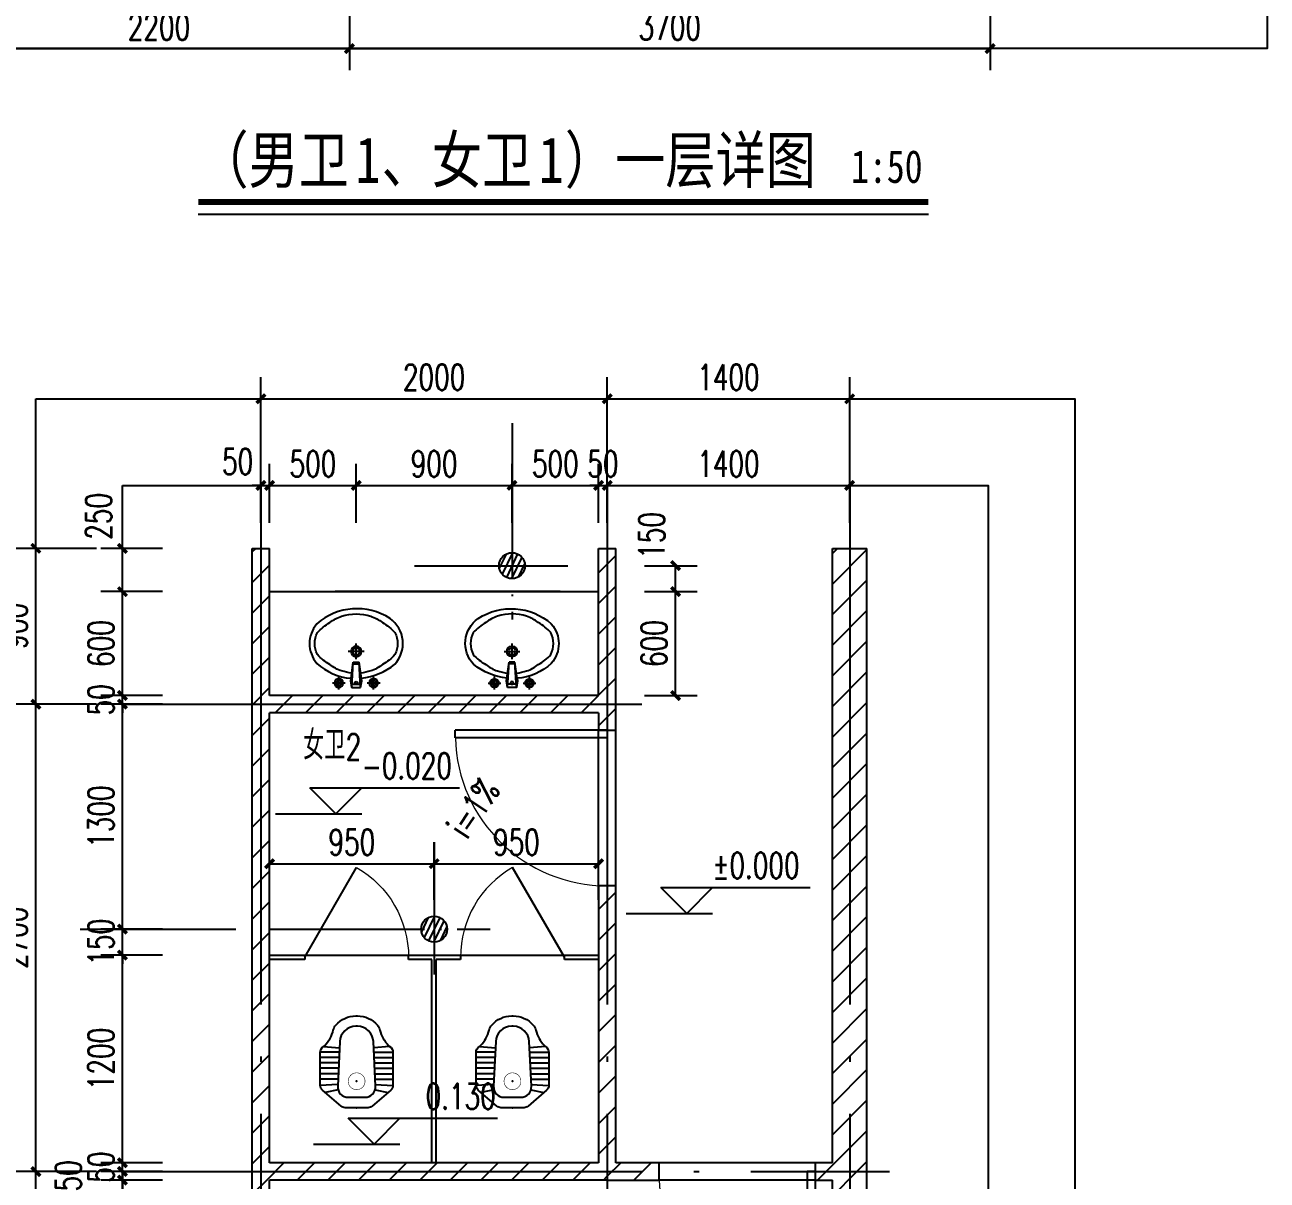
# Model space of a CAD drawing. Extents: x 409931 to 937299, y -508824 to 132289.
# Drawn here: x 617428 to 624603, y -194259 to -187584 of the extents above; entities that cross this region are included whole.
import ezdxf

# ---------------------------------------------------------------- set-up
doc = ezdxf.new("R2010")
doc.units = 0
doc.header["$LTSCALE"] = 1500
doc.header["$MEASUREMENT"] = 0
doc.linetypes.add('DOTE', pattern=[2.42, 2, -0.2, 0.02, -0.2])
doc.layers.get('Defpoints').update_dxf_attribs({"color": 252})
for name, color, linetype in [('07m', 36, 'Continuous'), ('A-Fur1(建筑厨卫洁具)', 136, 'Continuous'), ('A-Index(建筑索引线剖切号线)', 5, 'Continuous'), ('DIM_ELEV', 3, 'Continuous'), ('DIM_SYMB', 3, 'Continuous'), ('DOTE', 1, 'Continuous'), ('LVTRY', 6, 'Continuous'), ('PUB_DIM', 3, 'Continuous'), ('PUB_HATCH', 8, 'Continuous'), ('PUB_TEXT', 7, 'Continuous'), ('WALL', 7, 'Continuous'), ('WINDOW', 4, 'Continuous')]:
    doc.layers.add(name, color=color, linetype=linetype)
doc.styles.add('_TCH_DIM', font='SIMPLEX', dxfattribs={"bigfont": 'GBCBIG'})
doc.styles.add('_TCH_DIM_T3', font='SIMPLEX', dxfattribs={"width": 0.705882, "bigfont": 'GBCBIG'})
doc.styles.add('仿宋体', font='', dxfattribs={"width": 0.8})
doc.styles.get('仿宋体').set_extended_font_data('SimSun')
doc.dimstyles.new('_TCH_ARCH&&50', dxfattribs={"dimtxt": 148.75, "dimasz": 50, "dimexe": 125, "dimexo": 150, "dimgap": 50, "dimtad": 1, "dimdec": 0, "dimzin": 0, "dimdsep": 46, "dimtxsty": '_TCH_DIM_T3', "dimblk": 'ARCHTICK', "dimcen": 0.09, "dimclrt": 7, "dimazin": 2, "dimtfac": 1, "dimtdec": 0, "dimtix": 1, "dimtmove": 2, "dimatfit": 3, "dimfxl": 0, "dimtolj": 1, "dimtzin": 0, "dimarcsym": 0})
pattern_1 = [(45, (0, 89.76), (-88.388383, 88.388383), [])]

# ---------------------------------------------------------------- blocks, each defined once
blk = doc.blocks.new('$plan$00003671')
at = {"layer": 'A-Fur1(建筑厨卫洁具)'}
for p, q in [((-100.8, 10.2), (-100.8, -63.4)), ((-25.2, 0), (-31.7, -39.2)), ((-25.2, 0), (25.2, 0)), ((-25.2, 0), (-16.8, -147.7)), ((25.2, 0), (16.8, -147.7)), ((25.2, 0), (31.7, -39.2)), ((100.8, 10.2), (100.8, -63.4)), ((-64, -26.6), (-137.6, -26.6)), ((-31.7, -39.2), (-16.8, -147.7)), ((-24.1, -19.8), (24.1, -19.8)), ((31.7, -39.2), (16.8, -147.7)), ((137.6, -26.6), (64, -26.6)), ((-17.3, -137.6), (17.3, -137.6)), ((45.4, -209), (-45.4, -209)), ((-16.8, -147.7), (16.8, -147.7)), ((0, -163.6), (0, -254.4))]:
    blk.add_line(p, q, dxfattribs=at)
blk.add_lwpolyline([(25.2, 0), (31.7, -39.2), (29.6, -54.2, -0.144626), (222.3, -135.1, -0.454002), (195.6, -399.2, -0.337627), (-226.8, -368.4, -0.376635), (-226.8, -140.3, -0.17218), (-29.6, -54.2), (-31.7, -39.2), (-25.2, 0)], format="xyb", close=True, dxfattribs=at)
for centre, radius in [((-100.8, -26.6), 25.2), ((-100.8, -26.6), 15.1), ((100.8, -26.6), 25.2), ((100.8, -26.6), 15.1), ((0, -209), 30.2), ((0, -209), 20.2)]:
    blk.add_circle(centre, radius, dxfattribs=at)
for centre, radius, start, end in [((-1.2, -27.3), 7.25, 80.52523, 279.47477), ((1.2, -27.3), 7.25, 260.52523, 99.47477), ((-18.9, -374.1), 275.1, 118.86957, 138.22672), ((-15.6, -303.5), 218, 108.30743, 128.61688), ((0, -350.8), 267.8, 95.47138, 108.30743), ((0, -350.8), 267.8, 71.69257, 84.52862), ((15.6, -303.5), 218, 51.38312, 71.69257), ((18.9, -374.1), 275.1, 41.77328, 61.13043), ((-101.5, -254.4), 138, 152.59042, 207.40958), ((101.5, -254.4), 138, 332.59042, 27.40958), ((-18.9, -134.6), 275.1, 221.77328, 241.13043), ((18.9, -134.6), 275.1, 298.86957, 318.22672), ((-15.6, -205.2), 218, 231.38312, 251.69257), ((0, -158), 267.8, 251.69257, 288.30743), ((15.6, -205.2), 218, 288.30743, 308.61688)]:
    blk.add_arc(centre, radius, start, end, dxfattribs=at)
blk = doc.blocks.new('$TCHSYS$APDOOR2D')
blk.add_line((0.5, 0), (0, 0.866))
at = {"lineweight": 13}
blk.add_arc((0.5, 0), 1, 120, 180, dxfattribs=at)
blk = doc.blocks.new('$lvtry$00000203')
at = {"color": 0}
for p, q in [((48.2, -60), (-48.2, -60)), ((-108.6, -133.5), (-210, -128)), ((-106.4, -102.8), (-181.9, -87.7)), ((-109.1, -123.9), (-97, -381.5)), ((97, -381.5), (109.1, -123.9)), ((106.4, -102.8), (181.9, -87.7)), ((108.6, -133.5), (210, -128)), ((-107.1, -165.6), (-210, -165.6)), ((-105.7, -196.5), (-210, -196.5)), ((105.7, -196.5), (210, -196.5)), ((107.1, -165.6), (210, -165.6)), ((-104.2, -227.4), (-210, -227.4)), ((-102.8, -258.3), (-210, -258.3)), ((102.8, -258.3), (210, -258.3)), ((104.2, -227.4), (210, -227.4)), ((-101.3, -289.2), (-210, -289.2)), ((-99.9, -320.1), (-210, -320.1)), ((-190.7, -354.4), (-98.7, -345.4)), ((190.7, -354.4), (98.7, -345.4)), ((99.9, -320.1), (210, -320.1)), ((101.3, -289.2), (210, -289.2)), ((-4.3, -470), (4.3, -470))]:
    blk.add_line(p, q, dxfattribs=at)
blk.add_lwpolyline([(184.4, -359.6, 0.139709), (134.8, -448, -0.12003), (120, -477, -0.218108), (4.3, -530), (-4.3, -530, -0.218108), (-120, -477, -0.12003), (-134.8, -448, 0.139709), (-184.4, -359.6, 0.046574), (-190.7, -354.4, -0.248797), (-210, -318.1), (-210, -128.3, -0.218491), (-197.5, -101.1), (-90.1, -8.7, -0.179479), (-66.7, 0), (66.7, 0, -0.179479), (90.1, -8.7), (197.5, -101.1, -0.218491), (210, -128.3), (210, -318.1, -0.248797), (190.7, -354.4, 0.046574)], format="xyb", close=True, dxfattribs=at)
at = {"color": 0, "const_width": 3}
blk.add_lwpolyline([(48.6, -152.7, 1), (-48.6, -152.7, 1)], format="xyb", close=True, dxfattribs=at)
at = {"color": 0}
for centre, radius, start, end in [((-48.2, -121), 61, 90, 182.693), ((48.2, -121), 61, 357.307, 90), ((-4.3, -377.2), 92.8, 182.693, 270), ((4.3, -377.2), 92.8, 270, 357.307)]:
    blk.add_arc(centre, radius, start, end, dxfattribs=at)
for p in [(0, 0), (0, -152.7)]:
    blk.add_point(p, dxfattribs=at)
blk = doc.blocks.new('_LV13')
at = {"color": 0}
for p, q in [((-0.495, 0.071), (-0.071, 0.495)), ((-0.465, -0.183), (0.183, 0.465)), ((-0.354, -0.354), (0.354, 0.354)), ((-0.183, -0.465), (0.465, 0.183)), ((0.071, -0.495), (0.495, -0.071))]:
    blk.add_line(p, q, dxfattribs=at)
blk.add_circle((0, 0), 0.5)
blk = doc.blocks.new('_ArchTick')
at = {"color": 0, "linetype": 'ByBlock', "const_width": 0.4}
blk.add_lwpolyline([(-0.5, -0.5), (0.5, 0.5)], dxfattribs=at)
blk = doc.blocks.new('*D151')
at = {"layer": 'Defpoints', "color": 0}
for p in [(620856.8, -190709), (621186, -190709), (620856.8, -190859)]:
    blk.add_point(p, dxfattribs=at)
at = {"layer": 'PUB_DIM', "color": 0, "lineweight": -2}
for p, q in [((621006.8, -190709), (621311, -190709)), ((621186, -190859), (621186, -190709)), ((621006.8, -190859), (621311, -190859))]:
    blk.add_line(p, q, dxfattribs=at)
at = {"layer": 'PUB_DIM', "color": 0, "lineweight": -2, "xscale": 50, "yscale": 50, "zscale": 50}
for p, rotation in [((621186, -190709), 90), ((621186, -190859), 270)]:
    blk.add_blockref('_ArchTick', p, dxfattribs=dict(at, rotation=rotation))
at = {"layer": 'PUB_DIM', "color": 7, "insert": (621048.5, -190534), "char_height": 148.75, "attachment_point": 5, "rotation": 90, "style": '_TCH_DIM_T3'}
blk.add_mtext('\\A1;150', dxfattribs=at)
blk = doc.blocks.new('*D152')
at = {"layer": 'Defpoints', "color": 0}
for p in [(620856.8, -190859), (621186, -190859), (620856.8, -191459)]:
    blk.add_point(p, dxfattribs=at)
at = {"layer": 'PUB_DIM', "color": 0, "lineweight": -2}
for p, q in [((621006.8, -190859), (621311, -190859)), ((621186, -191459), (621186, -190859)), ((621006.8, -191459), (621311, -191459))]:
    blk.add_line(p, q, dxfattribs=at)
at = {"layer": 'PUB_DIM', "color": 0, "lineweight": -2, "xscale": 50, "yscale": 50, "zscale": 50}
for p, rotation in [((621186, -190859), 90), ((621186, -191459), 270)]:
    blk.add_blockref('_ArchTick', p, dxfattribs=dict(at, rotation=rotation))
at = {"layer": 'PUB_DIM', "color": 7, "insert": (621061.6, -191159), "char_height": 148.75, "attachment_point": 5, "rotation": 90, "style": '_TCH_DIM_T3'}
blk.add_mtext('\\A1;600', dxfattribs=at)
blk = doc.blocks.new('*D159')
at = {"layer": 'Defpoints', "color": 0}
for p in [(620791.5, -189745), (618791.5, -190462), (620791.5, -190462)]:
    blk.add_point(p, dxfattribs=at)
at = {"layer": 'PUB_DIM', "color": 0, "lineweight": -2}
for p, q in [((618791.5, -190312), (618791.5, -189620)), ((620791.5, -190312), (620791.5, -189620)), ((618791.5, -189745), (620791.5, -189745))]:
    blk.add_line(p, q, dxfattribs=at)
at = {"layer": 'PUB_DIM', "color": 0, "lineweight": -2, "xscale": 50, "yscale": 50, "zscale": 50, "rotation": 180}
blk.add_blockref('_ArchTick', (618791.5, -189745), dxfattribs=at)
at = {"layer": 'PUB_DIM', "color": 0, "lineweight": -2, "xscale": 50, "yscale": 50, "zscale": 50}
blk.add_blockref('_ArchTick', (620791.5, -189745), dxfattribs=at)
at = {"layer": 'PUB_DIM', "color": 7, "insert": (619791.5, -189620.6), "char_height": 148.75, "attachment_point": 5, "style": '_TCH_DIM_T3'}
blk.add_mtext('\\A1;2000', dxfattribs=at)
blk = doc.blocks.new('*D160')
at = {"layer": 'Defpoints', "color": 0}
for p in [(622191.5, -189745), (620791.5, -190462), (622191.5, -190462)]:
    blk.add_point(p, dxfattribs=at)
at = {"layer": 'PUB_DIM', "color": 0, "lineweight": -2}
for p, q in [((620791.5, -190312), (620791.5, -189620)), ((622191.5, -190312), (622191.5, -189620)), ((620791.5, -189745), (622191.5, -189745))]:
    blk.add_line(p, q, dxfattribs=at)
at = {"layer": 'PUB_DIM', "color": 0, "lineweight": -2, "xscale": 50, "yscale": 50, "zscale": 50, "rotation": 180}
blk.add_blockref('_ArchTick', (620791.5, -189745), dxfattribs=at)
at = {"layer": 'PUB_DIM', "color": 0, "lineweight": -2, "xscale": 50, "yscale": 50, "zscale": 50}
blk.add_blockref('_ArchTick', (622191.5, -189745), dxfattribs=at)
at = {"layer": 'PUB_DIM', "color": 7, "insert": (621491.5, -189620.6), "char_height": 148.75, "attachment_point": 5, "style": '_TCH_DIM_T3'}
blk.add_mtext('\\A1;1400', dxfattribs=at)
blk = doc.blocks.new('*D161')
at = {"layer": 'Defpoints', "color": 0}
for p in [(618841.5, -190245), (618791.5, -190612), (618841.5, -190612)]:
    blk.add_point(p, dxfattribs=at)
at = {"layer": 'PUB_DIM', "color": 0, "lineweight": -2}
for p, q in [((618791.5, -190462), (618791.5, -190120)), ((618841.5, -190462), (618841.5, -190120)), ((618791.5, -190245), (618741.5, -190245)), ((618791.5, -190245), (618841.5, -190245)), ((618841.5, -190245), (618891.5, -190245))]:
    blk.add_line(p, q, dxfattribs=at)
at = {"layer": 'PUB_DIM', "color": 0, "lineweight": -2, "xscale": 50, "yscale": 50, "zscale": 50}
blk.add_blockref('_ArchTick', (618791.5, -190245), dxfattribs=at)
at = {"layer": 'PUB_DIM', "color": 0, "lineweight": -2, "xscale": 50, "yscale": 50, "zscale": 50, "rotation": 180}
blk.add_blockref('_ArchTick', (618841.5, -190245), dxfattribs=at)
at = {"layer": 'PUB_DIM', "color": 7, "insert": (618656.5, -190107.5), "char_height": 148.75, "attachment_point": 5, "style": '_TCH_DIM_T3'}
blk.add_mtext('\\A1;50', dxfattribs=at)
blk = doc.blocks.new('*D162')
at = {"layer": 'Defpoints', "color": 0}
for p in [(619341.5, -190245), (618841.5, -190612), (619341.5, -190612)]:
    blk.add_point(p, dxfattribs=at)
at = {"layer": 'PUB_DIM', "color": 0, "lineweight": -2}
for p, q in [((618841.5, -190462), (618841.5, -190120)), ((619341.5, -190462), (619341.5, -190120)), ((618841.5, -190245), (619341.5, -190245))]:
    blk.add_line(p, q, dxfattribs=at)
at = {"layer": 'PUB_DIM', "color": 0, "lineweight": -2, "xscale": 50, "yscale": 50, "zscale": 50, "rotation": 180}
blk.add_blockref('_ArchTick', (618841.5, -190245), dxfattribs=at)
at = {"layer": 'PUB_DIM', "color": 0, "lineweight": -2, "xscale": 50, "yscale": 50, "zscale": 50}
blk.add_blockref('_ArchTick', (619341.5, -190245), dxfattribs=at)
at = {"layer": 'PUB_DIM', "color": 7, "insert": (619091.5, -190120.6), "char_height": 148.75, "attachment_point": 5, "style": '_TCH_DIM_T3'}
blk.add_mtext('\\A1;500', dxfattribs=at)
blk = doc.blocks.new('*D163')
at = {"layer": 'Defpoints', "color": 0}
for p in [(620241.5, -190245), (619341.5, -190612), (620241.5, -190612)]:
    blk.add_point(p, dxfattribs=at)
at = {"layer": 'PUB_DIM', "color": 0, "lineweight": -2}
for p, q in [((619341.5, -190462), (619341.5, -190120)), ((620241.5, -190462), (620241.5, -190120)), ((619341.5, -190245), (620241.5, -190245))]:
    blk.add_line(p, q, dxfattribs=at)
at = {"layer": 'PUB_DIM', "color": 0, "lineweight": -2, "xscale": 50, "yscale": 50, "zscale": 50, "rotation": 180}
blk.add_blockref('_ArchTick', (619341.5, -190245), dxfattribs=at)
at = {"layer": 'PUB_DIM', "color": 0, "lineweight": -2, "xscale": 50, "yscale": 50, "zscale": 50}
blk.add_blockref('_ArchTick', (620241.5, -190245), dxfattribs=at)
at = {"layer": 'PUB_DIM', "color": 7, "insert": (619791.5, -190120.6), "char_height": 148.75, "attachment_point": 5, "style": '_TCH_DIM_T3'}
blk.add_mtext('\\A1;900', dxfattribs=at)
blk = doc.blocks.new('*D164')
at = {"layer": 'Defpoints', "color": 0}
for p in [(620741.5, -190245), (620241.5, -190612), (620741.5, -190612)]:
    blk.add_point(p, dxfattribs=at)
at = {"layer": 'PUB_DIM', "color": 0, "lineweight": -2}
for p, q in [((620241.5, -190462), (620241.5, -190120)), ((620741.5, -190462), (620741.5, -190120)), ((620241.5, -190245), (620741.5, -190245))]:
    blk.add_line(p, q, dxfattribs=at)
at = {"layer": 'PUB_DIM', "color": 0, "lineweight": -2, "xscale": 50, "yscale": 50, "zscale": 50, "rotation": 180}
blk.add_blockref('_ArchTick', (620241.5, -190245), dxfattribs=at)
at = {"layer": 'PUB_DIM', "color": 0, "lineweight": -2, "xscale": 50, "yscale": 50, "zscale": 50}
blk.add_blockref('_ArchTick', (620741.5, -190245), dxfattribs=at)
at = {"layer": 'PUB_DIM', "color": 7, "insert": (620491.5, -190120.6), "char_height": 148.75, "attachment_point": 5, "style": '_TCH_DIM_T3'}
blk.add_mtext('\\A1;500', dxfattribs=at)
blk = doc.blocks.new('*D165')
at = {"layer": 'Defpoints', "color": 0}
for p in [(620791.5, -190245), (620741.5, -190612), (620791.5, -190612)]:
    blk.add_point(p, dxfattribs=at)
at = {"layer": 'PUB_DIM', "color": 0, "lineweight": -2}
for p, q in [((620741.5, -190462), (620741.5, -190120)), ((620791.5, -190462), (620791.5, -190120)), ((620741.5, -190245), (620691.5, -190245)), ((620741.5, -190245), (620791.5, -190245)), ((620791.5, -190245), (620841.5, -190245))]:
    blk.add_line(p, q, dxfattribs=at)
at = {"layer": 'PUB_DIM', "color": 0, "lineweight": -2, "xscale": 50, "yscale": 50, "zscale": 50}
blk.add_blockref('_ArchTick', (620741.5, -190245), dxfattribs=at)
at = {"layer": 'PUB_DIM', "color": 0, "lineweight": -2, "xscale": 50, "yscale": 50, "zscale": 50, "rotation": 180}
blk.add_blockref('_ArchTick', (620791.5, -190245), dxfattribs=at)
at = {"layer": 'PUB_DIM', "color": 7, "insert": (620766.5, -190120.6), "char_height": 148.75, "attachment_point": 5, "style": '_TCH_DIM_T3'}
blk.add_mtext('\\A1;50', dxfattribs=at)
blk = doc.blocks.new('*D166')
at = {"layer": 'Defpoints', "color": 0}
for p in [(622191.5, -190245), (620791.5, -190612), (622191.5, -190612)]:
    blk.add_point(p, dxfattribs=at)
at = {"layer": 'PUB_DIM', "color": 0, "lineweight": -2}
for p, q in [((620791.5, -190462), (620791.5, -190120)), ((622191.5, -190462), (622191.5, -190120)), ((620791.5, -190245), (622191.5, -190245))]:
    blk.add_line(p, q, dxfattribs=at)
at = {"layer": 'PUB_DIM', "color": 0, "lineweight": -2, "xscale": 50, "yscale": 50, "zscale": 50, "rotation": 180}
blk.add_blockref('_ArchTick', (620791.5, -190245), dxfattribs=at)
at = {"layer": 'PUB_DIM', "color": 0, "lineweight": -2, "xscale": 50, "yscale": 50, "zscale": 50}
blk.add_blockref('_ArchTick', (622191.5, -190245), dxfattribs=at)
at = {"layer": 'PUB_DIM', "color": 7, "insert": (621491.5, -190120.6), "char_height": 148.75, "attachment_point": 5, "style": '_TCH_DIM_T3'}
blk.add_mtext('\\A1;1400', dxfattribs=at)
blk = doc.blocks.new('*D167')
at = {"layer": 'Defpoints', "color": 0}
for p in [(620741.5, -192431), (619791.5, -192789), (620741.5, -192789)]:
    blk.add_point(p, dxfattribs=at)
at = {"layer": 'PUB_DIM', "color": 0, "lineweight": -2}
for p, q in [((619791.5, -192639), (619791.5, -192306)), ((620741.5, -192639), (620741.5, -192306)), ((619791.5, -192431), (620741.5, -192431))]:
    blk.add_line(p, q, dxfattribs=at)
at = {"layer": 'PUB_DIM', "color": 0, "lineweight": -2, "xscale": 50, "yscale": 50, "zscale": 50, "rotation": 180}
blk.add_blockref('_ArchTick', (619791.5, -192431), dxfattribs=at)
at = {"layer": 'PUB_DIM', "color": 0, "lineweight": -2, "xscale": 50, "yscale": 50, "zscale": 50}
blk.add_blockref('_ArchTick', (620741.5, -192431), dxfattribs=at)
at = {"layer": 'PUB_DIM', "color": 7, "insert": (620266.5, -192306.7), "char_height": 148.75, "attachment_point": 5, "style": '_TCH_DIM_T3'}
blk.add_mtext('\\A1;950', dxfattribs=at)
blk = doc.blocks.new('*D168')
at = {"layer": 'Defpoints', "color": 0}
for p in [(619791.5, -192431), (618841.5, -192789), (619791.5, -192789)]:
    blk.add_point(p, dxfattribs=at)
at = {"layer": 'PUB_DIM', "color": 0, "lineweight": -2}
for p, q in [((618841.5, -192639), (618841.5, -192306)), ((619791.5, -192639), (619791.5, -192306)), ((618841.5, -192431), (619791.5, -192431))]:
    blk.add_line(p, q, dxfattribs=at)
at = {"layer": 'PUB_DIM', "color": 0, "lineweight": -2, "xscale": 50, "yscale": 50, "zscale": 50, "rotation": 180}
blk.add_blockref('_ArchTick', (618841.5, -192431), dxfattribs=at)
at = {"layer": 'PUB_DIM', "color": 0, "lineweight": -2, "xscale": 50, "yscale": 50, "zscale": 50}
blk.add_blockref('_ArchTick', (619791.5, -192431), dxfattribs=at)
at = {"layer": 'PUB_DIM', "color": 7, "insert": (619316.5, -192306.7), "char_height": 148.75, "attachment_point": 5, "style": '_TCH_DIM_T3'}
blk.add_mtext('\\A1;950', dxfattribs=at)
blk = doc.blocks.new('*D171')
at = {"layer": 'Defpoints', "color": 0}
for p in [(617991.5, -190609), (618373.5, -190609), (618373.5, -190859)]:
    blk.add_point(p, dxfattribs=at)
at = {"layer": 'PUB_DIM', "color": 0, "lineweight": -2}
for p, q in [((618223.5, -190609), (617866.5, -190609)), ((617991.5, -190859), (617991.5, -190609)), ((618223.5, -190859), (617866.5, -190859))]:
    blk.add_line(p, q, dxfattribs=at)
at = {"layer": 'PUB_DIM', "color": 0, "lineweight": -2, "xscale": 50, "yscale": 50, "zscale": 50}
for p, rotation in [((617991.5, -190609), 90), ((617991.5, -190859), 270)]:
    blk.add_blockref('_ArchTick', p, dxfattribs=dict(at, rotation=rotation))
at = {"layer": 'PUB_DIM', "color": 7, "insert": (617854, -190424), "char_height": 148.75, "attachment_point": 5, "rotation": 90, "style": '_TCH_DIM_T3'}
blk.add_mtext('\\A1;250', dxfattribs=at)
blk = doc.blocks.new('*D172')
at = {"layer": 'Defpoints', "color": 0}
for p in [(617991.5, -190859), (618373.5, -190859), (618373.5, -191459)]:
    blk.add_point(p, dxfattribs=at)
at = {"layer": 'PUB_DIM', "color": 0, "lineweight": -2}
for p, q in [((618223.5, -190859), (617866.5, -190859)), ((617991.5, -191459), (617991.5, -190859)), ((618223.5, -191459), (617866.5, -191459))]:
    blk.add_line(p, q, dxfattribs=at)
at = {"layer": 'PUB_DIM', "color": 0, "lineweight": -2, "xscale": 50, "yscale": 50, "zscale": 50}
for p, rotation in [((617991.5, -190859), 90), ((617991.5, -191459), 270)]:
    blk.add_blockref('_ArchTick', p, dxfattribs=dict(at, rotation=rotation))
at = {"layer": 'PUB_DIM', "color": 7, "insert": (617867.1, -191159), "char_height": 148.75, "attachment_point": 5, "rotation": 90, "style": '_TCH_DIM_T3'}
blk.add_mtext('\\A1;600', dxfattribs=at)
blk = doc.blocks.new('*D173')
at = {"layer": 'Defpoints', "color": 0}
for p in [(617991.5, -191459), (618373.5, -191459), (618373.5, -191509)]:
    blk.add_point(p, dxfattribs=at)
at = {"layer": 'PUB_DIM', "color": 0, "lineweight": -2}
for p, q in [((617991.5, -191459), (617991.5, -191409)), ((618223.5, -191459), (617866.5, -191459)), ((617991.5, -191509), (617991.5, -191459)), ((618223.5, -191509), (617866.5, -191509)), ((617991.5, -191509), (617991.5, -191559))]:
    blk.add_line(p, q, dxfattribs=at)
at = {"layer": 'PUB_DIM', "color": 0, "lineweight": -2, "xscale": 50, "yscale": 50, "zscale": 50}
for p, rotation in [((617991.5, -191459), 270), ((617991.5, -191509), 90)]:
    blk.add_blockref('_ArchTick', p, dxfattribs=dict(at, rotation=rotation))
at = {"layer": 'PUB_DIM', "color": 7, "insert": (617867.1, -191484), "char_height": 148.75, "attachment_point": 5, "rotation": 90, "style": '_TCH_DIM_T3'}
blk.add_mtext('\\A1;50', dxfattribs=at)
blk = doc.blocks.new('*D174')
at = {"layer": 'Defpoints', "color": 0}
for p in [(617991.5, -191509), (618373.5, -191509), (618373.5, -192809)]:
    blk.add_point(p, dxfattribs=at)
at = {"layer": 'PUB_DIM', "color": 0, "lineweight": -2}
for p, q in [((618223.5, -191509), (617866.5, -191509)), ((617991.5, -192809), (617991.5, -191509)), ((618223.5, -192809), (617866.5, -192809))]:
    blk.add_line(p, q, dxfattribs=at)
at = {"layer": 'PUB_DIM', "color": 0, "lineweight": -2, "xscale": 50, "yscale": 50, "zscale": 50}
for p, rotation in [((617991.5, -191509), 90), ((617991.5, -192809), 270)]:
    blk.add_blockref('_ArchTick', p, dxfattribs=dict(at, rotation=rotation))
at = {"layer": 'PUB_DIM', "color": 7, "insert": (617867.1, -192159), "char_height": 148.75, "attachment_point": 5, "rotation": 90, "style": '_TCH_DIM_T3'}
blk.add_mtext('\\A1;1300', dxfattribs=at)
blk = doc.blocks.new('*D175')
at = {"layer": 'Defpoints', "color": 0}
for p in [(617991.5, -192809), (618373.5, -192809), (618373.5, -192959)]:
    blk.add_point(p, dxfattribs=at)
at = {"layer": 'PUB_DIM', "color": 0, "lineweight": -2}
for p, q in [((617991.5, -192809), (617991.5, -192759)), ((618223.5, -192809), (617866.5, -192809)), ((617991.5, -192959), (617991.5, -192809)), ((618223.5, -192959), (617866.5, -192959)), ((617991.5, -192959), (617991.5, -193009))]:
    blk.add_line(p, q, dxfattribs=at)
at = {"layer": 'PUB_DIM', "color": 0, "lineweight": -2, "xscale": 50, "yscale": 50, "zscale": 50}
for p, rotation in [((617991.5, -192809), 270), ((617991.5, -192959), 90)]:
    blk.add_blockref('_ArchTick', p, dxfattribs=dict(at, rotation=rotation))
at = {"layer": 'PUB_DIM', "color": 7, "insert": (617867.1, -192884), "char_height": 148.75, "attachment_point": 5, "rotation": 90, "style": '_TCH_DIM_T3'}
blk.add_mtext('\\A1;150', dxfattribs=at)
blk = doc.blocks.new('*D176')
at = {"layer": 'Defpoints', "color": 0}
for p in [(617991.5, -192959), (618373.5, -192959), (618373.5, -194159)]:
    blk.add_point(p, dxfattribs=at)
at = {"layer": 'PUB_DIM', "color": 0, "lineweight": -2}
for p, q in [((618223.5, -192959), (617866.5, -192959)), ((617991.5, -194159), (617991.5, -192959)), ((618223.5, -194159), (617866.5, -194159))]:
    blk.add_line(p, q, dxfattribs=at)
at = {"layer": 'PUB_DIM', "color": 0, "lineweight": -2, "xscale": 50, "yscale": 50, "zscale": 50}
for p, rotation in [((617991.5, -192959), 90), ((617991.5, -194159), 270)]:
    blk.add_blockref('_ArchTick', p, dxfattribs=dict(at, rotation=rotation))
at = {"layer": 'PUB_DIM', "color": 7, "insert": (617867.1, -193559), "char_height": 148.75, "attachment_point": 5, "rotation": 90, "style": '_TCH_DIM_T3'}
blk.add_mtext('\\A1;1200', dxfattribs=at)
blk = doc.blocks.new('*D177')
at = {"layer": 'Defpoints', "color": 0}
for p in [(617991.5, -194159), (618373.5, -194159), (618373.5, -194209)]:
    blk.add_point(p, dxfattribs=at)
at = {"layer": 'PUB_DIM', "color": 0, "lineweight": -2}
for p, q in [((617991.5, -194159), (617991.5, -194109)), ((618223.5, -194159), (617866.5, -194159)), ((618223.5, -194209), (617866.5, -194209)), ((617991.5, -194209), (617991.5, -194159)), ((617991.5, -194209), (617991.5, -194259))]:
    blk.add_line(p, q, dxfattribs=at)
at = {"layer": 'PUB_DIM', "color": 0, "lineweight": -2, "xscale": 50, "yscale": 50, "zscale": 50}
for p, rotation in [((617991.5, -194159), 270), ((617991.5, -194209), 90)]:
    blk.add_blockref('_ArchTick', p, dxfattribs=dict(at, rotation=rotation))
at = {"layer": 'PUB_DIM', "color": 7, "insert": (617867.1, -194184), "char_height": 148.75, "attachment_point": 5, "rotation": 90, "style": '_TCH_DIM_T3'}
blk.add_mtext('\\A1;50', dxfattribs=at)
blk = doc.blocks.new('*D178')
at = {"layer": 'Defpoints', "color": 0}
for p in [(617991.5, -194209), (618373.5, -194209), (618373.5, -194259)]:
    blk.add_point(p, dxfattribs=at)
at = {"layer": 'PUB_DIM', "color": 0, "lineweight": -2}
for p, q in [((618223.5, -194209), (617866.5, -194209)), ((617991.5, -194209), (617991.5, -194159)), ((617991.5, -194259), (617991.5, -194209)), ((618223.5, -194259), (617866.5, -194259)), ((617991.5, -194259), (617991.5, -194309))]:
    blk.add_line(p, q, dxfattribs=at)
at = {"layer": 'PUB_DIM', "color": 0, "lineweight": -2, "xscale": 50, "yscale": 50, "zscale": 50}
for p, rotation in [((617991.5, -194209), 270), ((617991.5, -194259), 90)]:
    blk.add_blockref('_ArchTick', p, dxfattribs=dict(at, rotation=rotation))
at = {"layer": 'PUB_DIM', "color": 7, "insert": (617679, -194234), "char_height": 148.75, "attachment_point": 5, "rotation": 90, "style": '_TCH_DIM_T3'}
blk.add_mtext('\\A1;50', dxfattribs=at)
blk = doc.blocks.new('*D179')
at = {"layer": 'Defpoints', "color": 0}
for p in [(617991.5, -194259), (618373.5, -194259), (618373.5, -195459)]:
    blk.add_point(p, dxfattribs=at)
at = {"layer": 'PUB_DIM', "color": 0, "lineweight": -2}
for p, q in [((618223.5, -194259), (617866.5, -194259)), ((617991.5, -195459), (617991.5, -194259)), ((618223.5, -195459), (617866.5, -195459))]:
    blk.add_line(p, q, dxfattribs=at)
at = {"layer": 'PUB_DIM', "color": 0, "lineweight": -2, "xscale": 50, "yscale": 50, "zscale": 50}
for p, rotation in [((617991.5, -194259), 90), ((617991.5, -195459), 270)]:
    blk.add_blockref('_ArchTick', p, dxfattribs=dict(at, rotation=rotation))
at = {"layer": 'PUB_DIM', "color": 7, "insert": (617867.1, -194859), "char_height": 148.75, "attachment_point": 5, "rotation": 90, "style": '_TCH_DIM_T3'}
blk.add_mtext('\\A1;1200', dxfattribs=at)
blk = doc.blocks.new('*D182')
at = {"layer": 'Defpoints', "color": 0}
for p in [(617491.5, -190609), (617991.5, -190609), (617991.5, -191509)]:
    blk.add_point(p, dxfattribs=at)
at = {"layer": 'PUB_DIM', "color": 0, "lineweight": -2}
for p, q in [((617841.5, -190609), (617366.5, -190609)), ((617491.5, -191509), (617491.5, -190609)), ((617841.5, -191509), (617366.5, -191509))]:
    blk.add_line(p, q, dxfattribs=at)
at = {"layer": 'PUB_DIM', "color": 0, "lineweight": -2, "xscale": 50, "yscale": 50, "zscale": 50}
for p, rotation in [((617491.5, -190609), 90), ((617491.5, -191509), 270)]:
    blk.add_blockref('_ArchTick', p, dxfattribs=dict(at, rotation=rotation))
at = {"layer": 'PUB_DIM', "color": 7, "insert": (617367.1, -191059), "char_height": 148.75, "attachment_point": 5, "rotation": 90, "style": '_TCH_DIM_T3'}
blk.add_mtext('\\A1;900', dxfattribs=at)
blk = doc.blocks.new('*D183')
at = {"layer": 'Defpoints', "color": 0}
for p in [(617491.5, -191509), (617991.5, -191509), (617991.5, -194209)]:
    blk.add_point(p, dxfattribs=at)
at = {"layer": 'PUB_DIM', "color": 0, "lineweight": -2}
for p, q in [((617841.5, -191509), (617366.5, -191509)), ((617491.5, -194209), (617491.5, -191509)), ((617841.5, -194209), (617366.5, -194209))]:
    blk.add_line(p, q, dxfattribs=at)
at = {"layer": 'PUB_DIM', "color": 0, "lineweight": -2, "xscale": 50, "yscale": 50, "zscale": 50}
for p, rotation in [((617491.5, -191509), 90), ((617491.5, -194209), 270)]:
    blk.add_blockref('_ArchTick', p, dxfattribs=dict(at, rotation=rotation))
at = {"layer": 'PUB_DIM', "color": 7, "insert": (617367.1, -192859), "char_height": 148.75, "attachment_point": 5, "rotation": 90, "style": '_TCH_DIM_T3'}
blk.add_mtext('\\A1;2700', dxfattribs=at)
blk = doc.blocks.new('*D184')
at = {"layer": 'Defpoints', "color": 0}
for p in [(617491.5, -194209), (617991.5, -194209), (617991.5, -197109)]:
    blk.add_point(p, dxfattribs=at)
at = {"layer": 'PUB_DIM', "color": 0, "lineweight": -2}
for p, q in [((617841.5, -194209), (617366.5, -194209)), ((617491.5, -197109), (617491.5, -194209)), ((617841.5, -197109), (617366.5, -197109))]:
    blk.add_line(p, q, dxfattribs=at)
at = {"layer": 'PUB_DIM', "color": 0, "lineweight": -2, "xscale": 50, "yscale": 50, "zscale": 50}
for p, rotation in [((617491.5, -194209), 90), ((617491.5, -197109), 270)]:
    blk.add_blockref('_ArchTick', p, dxfattribs=dict(at, rotation=rotation))
at = {"layer": 'PUB_DIM', "color": 7, "insert": (617367.1, -195659), "char_height": 148.75, "attachment_point": 5, "rotation": 90, "style": '_TCH_DIM_T3'}
blk.add_mtext('\\A1;2900', dxfattribs=at)
blk = doc.blocks.new('*D211')
at = {"layer": 'Defpoints', "color": 0}
for p in [(617102.5, -186934.5), (619302.5, -186934.5), (619302.5, -187721.5)]:
    blk.add_point(p, dxfattribs=at)
at = {"layer": 'PUB_DIM', "color": 0, "lineweight": -2}
for p, q in [((617102.5, -187084.5), (617102.5, -187846.5)), ((619302.5, -187084.5), (619302.5, -187846.5)), ((617102.5, -187721.5), (619302.5, -187721.5))]:
    blk.add_line(p, q, dxfattribs=at)
at = {"layer": 'PUB_DIM', "color": 0, "lineweight": -2, "xscale": 50, "yscale": 50, "zscale": 50, "rotation": 180}
blk.add_blockref('_ArchTick', (617102.5, -187721.5), dxfattribs=at)
at = {"layer": 'PUB_DIM', "color": 0, "lineweight": -2, "xscale": 50, "yscale": 50, "zscale": 50}
blk.add_blockref('_ArchTick', (619302.5, -187721.5), dxfattribs=at)
at = {"layer": 'PUB_DIM', "color": 7, "insert": (618202.5, -187597.1), "char_height": 148.75, "attachment_point": 5, "style": '_TCH_DIM_T3'}
blk.add_mtext('\\A1;2200', dxfattribs=at)
blk = doc.blocks.new('*D212')
at = {"layer": 'Defpoints', "color": 0}
for p in [(619302.5, -186934.5), (623002.5, -186934.5), (623002.5, -187721.5)]:
    blk.add_point(p, dxfattribs=at)
at = {"layer": 'PUB_DIM', "color": 0, "lineweight": -2}
for p, q in [((619302.5, -187084.5), (619302.5, -187846.5)), ((623002.5, -187084.5), (623002.5, -187846.5)), ((619302.5, -187721.5), (623002.5, -187721.5))]:
    blk.add_line(p, q, dxfattribs=at)
at = {"layer": 'PUB_DIM', "color": 0, "lineweight": -2, "xscale": 50, "yscale": 50, "zscale": 50, "rotation": 180}
blk.add_blockref('_ArchTick', (619302.5, -187721.5), dxfattribs=at)
at = {"layer": 'PUB_DIM', "color": 0, "lineweight": -2, "xscale": 50, "yscale": 50, "zscale": 50}
blk.add_blockref('_ArchTick', (623002.5, -187721.5), dxfattribs=at)
at = {"layer": 'PUB_DIM', "color": 7, "insert": (621152.5, -187597.1), "char_height": 148.75, "attachment_point": 5, "style": '_TCH_DIM_T3'}
blk.add_mtext('\\A1;3700', dxfattribs=at)
blk = doc.blocks.new('$DorLib2D$00000001')
for p, q in [((0.45, 0.975), (0.5, 0.975)), ((0.45, 0), (0.45, 0.975)), ((0.5, 0), (0.5, 0.975)), ((0.5, 0), (0.45, 0))]:
    blk.add_line(p, q)
at = {"lineweight": 13}
blk.add_arc((0.475, 0), 0.975, 91.46928, 180, dxfattribs=at)

msp = doc.modelspace()

# ---------------------------------------------------------------- hatches: boundary and pattern name
at = {"layer": 'PUB_HATCH'}
h = msp.add_hatch(dxfattribs=at)
h.set_pattern_fill('普通砖', color=256, scale=50, style=0)
h.set_pattern_definition(pattern_1)
h.paths.add_polyline_path([(618808.2, -191509), (618841.5, -191459), (618841.5, -190609), (618741.5, -190609), (618741.5, -191509)])
h = msp.add_hatch(dxfattribs=at)
h.set_pattern_fill('普通砖', color=256, scale=50, style=0)
h.set_pattern_definition(pattern_1)
h.paths.add_polyline_path([(620774.8, -191509), (620841.5, -191509), (620841.5, -190609), (620741.5, -190609), (620741.5, -191459)])
h = msp.add_hatch(dxfattribs=at)
h.set_pattern_fill('普通砖', color=256, scale=50, style=0)
h.set_pattern_definition(pattern_1)
h.paths.add_polyline_path([(622158.2, -194209), (622291.5, -194209), (622291.5, -190609), (622091.5, -190609), (622091.5, -194159)])
h = msp.add_hatch(dxfattribs=at)
h.set_pattern_fill('普通砖', color=256, scale=50, style=0)
h.set_pattern_definition(pattern_1)
h.paths.add_polyline_path([(620774.8, -191509), (620741.5, -191459), (618841.5, -191459), (618808.2, -191509), (618841.5, -191559), (620741.5, -191559)])
h = msp.add_hatch(dxfattribs=at)
h.set_pattern_fill('普通砖', color=256, scale=50, style=0)
h.set_pattern_definition(pattern_1)
h.paths.add_polyline_path([(618808.2, -194209), (618841.5, -194159), (618841.5, -191559), (618808.2, -191509), (618741.5, -191509), (618741.5, -194209)])
h = msp.add_hatch(dxfattribs=at)
h.set_pattern_fill('普通砖', color=256, scale=50, style=0)
h.set_pattern_definition(pattern_1)
h.paths.add_polyline_path([(620741.5, -191559), (620741.5, -191659), (620841.5, -191659), (620841.5, -191509), (620774.8, -191509)])
h = msp.add_hatch(dxfattribs=at)
h.set_pattern_fill('普通砖', color=256, scale=50, style=0)
h.set_pattern_definition(pattern_1)
h.paths.add_polyline_path([(620841.5, -194159), (620841.5, -192559), (620741.5, -192559), (620741.5, -194159), (620791.5, -194192.4)])
h = msp.add_hatch(dxfattribs=at)
h.set_pattern_fill('普通砖', color=256, scale=50, style=0)
h.set_pattern_definition(pattern_1)
h.paths.add_polyline_path([(618841.5, -197109), (618841.5, -194259), (618808.2, -194209), (618741.5, -194209), (618741.5, -197109)])
h = msp.add_hatch(dxfattribs=at)
h.set_pattern_fill('普通砖', color=256, scale=50, style=0)
h.set_pattern_definition(pattern_1)
h.paths.add_polyline_path([(620791.5, -194192.4), (620741.5, -194159), (618841.5, -194159), (618808.2, -194209), (618841.5, -194259), (620791.5, -194259)])
h = msp.add_hatch(dxfattribs=at)
h.set_pattern_fill('普通砖', color=256, scale=50, style=0)
h.set_pattern_definition(pattern_1)
h.paths.add_polyline_path([(620791.5, -194259), (621091.5, -194259), (621091.5, -194159), (620841.5, -194159), (620791.5, -194192.4)])
h = msp.add_hatch(dxfattribs=at)
h.set_pattern_fill('普通砖', color=256, scale=50, style=0)
h.set_pattern_definition(pattern_1)
h.paths.add_polyline_path([(622091.5, -194159), (621991.5, -194159), (621991.5, -194259), (622091.5, -194259), (622158.2, -194209)])
h = msp.add_hatch(dxfattribs=at)
h.set_pattern_fill('普通砖', color=256, scale=50, style=0)
h.set_pattern_definition(pattern_1)
h.paths.add_polyline_path([(622191.5, -197175.7), (622291.5, -197109), (622291.5, -194209), (622158.2, -194209), (622091.5, -194259), (622091.5, -197109)])

# ---------------------------------------------------------------- linework, layer by layer
at = {"layer": 'A-Fur1(建筑厨卫洁具)'}
for p, q in [((618841.5, -190859), (620741.5, -190859)), ((620520.4, -190859), (619220.4, -190859)), ((618841.5, -192959), (620741.5, -192959)), ((619044, -192984), (618841.5, -192984)), ((619044, -192959), (619044, -192984)), ((619644, -192984), (619644, -192959)), ((619779, -192984), (619644, -192984)), ((619779, -194159), (619779, -192984)), ((619804, -194159), (619804, -192984)), ((619944, -192984), (619804, -192984)), ((619944, -192959), (619944, -192984)), ((620544, -192984), (620544, -192959)), ((620741.5, -192984), (620544, -192984))]:
    msp.add_line(p, q, dxfattribs=at)
at = {"layer": 'A-Index(建筑索引线剖切号线)', "linetype": 'DOTE', "ltscale": 0.3}
for p, q in [((620241.5, -189886), (620241.5, -191020.2)), ((619678.6, -190709), (620564.7, -190709)), ((619791.5, -192306), (619791.5, -193071.5)), ((617746.5, -192809), (620114.7, -192809))]:
    msp.add_line(p, q, dxfattribs=at)
at = {"layer": 'Defpoints'}
for points in [[(615702.5, -176621.5), (624602.5, -176621.5), (624602.5, -187721.5), (615702.5, -187721.5)], [(617491.5, -189745), (623491.5, -189745), (623491.5, -198409), (617491.5, -198409)], [(617991.5, -190245), (622991.5, -190245), (622991.5, -197909), (617991.5, -197909)]]:
    msp.add_lwpolyline(points, close=True, dxfattribs=at)
at = {"layer": 'DIM_ELEV'}
for p, q in [((619224.6, -192142.7), (619074.6, -191992.7)), ((619074.6, -191992.7), (619937.6, -191992.7)), ((619224.6, -192142.7), (619374.6, -191992.7)), ((618874.6, -192142.7), (619374.6, -192142.7)), ((621250.2, -192718), (621100.2, -192568)), ((621100.2, -192568), (621963.2, -192568)), ((621250.2, -192718), (621400.2, -192568)), ((620900.2, -192718), (621400.2, -192718)), ((619444.5, -194051.5), (619294.5, -193901.5)), ((619294.5, -193901.5), (620157.5, -193901.5)), ((619444.5, -194051.5), (619594.5, -193901.5)), ((619094.5, -194051.5), (619594.5, -194051.5))]:
    msp.add_line(p, q, dxfattribs=at)
at = {"layer": 'DIM_SYMB', "const_width": 35}
msp.add_lwpolyline([(618429.5, -188607.4), (622645.8, -188607.4)], dxfattribs=at)
at = {"layer": 'DIM_SYMB'}
msp.add_lwpolyline([(618429.5, -188677.4), (622645.8, -188677.4)], dxfattribs=at)
msp.add_lwpolyline([(620303.5, -191916.5, 0, 0, 0), (620021.3, -192331.5, 40, 0, 0), (619937, -192455.5, 0, 0, 0)], format="xyseb", dxfattribs=at)
at = {"layer": 'DOTE', "color": 1, "linetype": 'DOTE'}
for p, q in [((618791.5, -190245), (618791.5, -197909)), ((620791.5, -190245), (620791.5, -194385.3)), ((622191.5, -190245), (622191.5, -197909)), ((617991.5, -191509), (621051.7, -191509)), ((617991.5, -194209), (622421, -194209))]:
    msp.add_line(p, q, dxfattribs=at)
at = {"layer": 'WALL'}
for p, q in [((618741.5, -191509), (618741.5, -190609)), ((618741.5, -190609), (618841.5, -190609)), ((618841.5, -191459), (618841.5, -190609)), ((620741.5, -191459), (620741.5, -190609)), ((620741.5, -190609), (620841.5, -190609)), ((620841.5, -191509), (620841.5, -190609)), ((622091.5, -194159), (622091.5, -190609)), ((622091.5, -190609), (622291.5, -190609)), ((622291.5, -194209), (622291.5, -190609)), ((620741.5, -191459), (618841.5, -191459)), ((618741.5, -194209), (618741.5, -191509)), ((620741.5, -191559), (618841.5, -191559)), ((618841.5, -194159), (618841.5, -191559)), ((620741.5, -191559), (620741.5, -191659)), ((620841.5, -191659), (620841.5, -191509)), ((620741.5, -191659), (620841.5, -191659)), ((620841.5, -192559), (620741.5, -192559)), ((620741.5, -192559), (620741.5, -194159)), ((620841.5, -194159), (620841.5, -192559)), ((618741.5, -197109), (618741.5, -194209)), ((620741.5, -194159), (618841.5, -194159)), ((621091.5, -194159), (620841.5, -194159)), ((621091.5, -194259), (621091.5, -194159)), ((622091.5, -194159), (621991.5, -194159)), ((621991.5, -194159), (621991.5, -194259)), ((622291.5, -197109), (622291.5, -194209)), ((618841.5, -197109), (618841.5, -194259)), ((620791.5, -194259), (618841.5, -194259)), ((620791.5, -194259), (621091.5, -194259)), ((621991.5, -194259), (622091.5, -194259)), ((622091.5, -197109), (622091.5, -194259))]:
    msp.add_line(p, q, dxfattribs=at)
at = {"layer": 'WINDOW'}
for p, q in [((620741.5, -192559), (620741.5, -191659)), ((620841.5, -192559), (620841.5, -191659)), ((621991.5, -194159), (621091.5, -194159)), ((621991.5, -194259), (621091.5, -194259))]:
    msp.add_line(p, q, dxfattribs=at)

# ---------------------------------------------------------------- block references
at = {"layer": 'A-Fur1(建筑厨卫洁具)', "yscale": -1}
msp.add_blockref('$plan$00003671', (619341.5, -191413.5), dxfattribs=at)
at = {"layer": 'A-Fur1(建筑厨卫洁具)', "xscale": -1, "yscale": -1}
msp.add_blockref('$plan$00003671', (620241.5, -191413.5), dxfattribs=at)
at = {"layer": 'A-Fur1(建筑厨卫洁具)', "yscale": -600, "zscale": 25, "rotation": 180}
for p, xscale in [((619344, -192971.5), 600), ((620244, -192971.5), -600)]:
    msp.add_blockref('$TCHSYS$APDOOR2D', p, dxfattribs=dict(at, xscale=xscale))
at = {"layer": 'A-Fur1(建筑厨卫洁具)', "rotation": 180}
for p in [(619344, -193840.3), (620244, -193840.3)]:
    msp.add_blockref('$lvtry$00000203', p, dxfattribs=at)
at = {"layer": 'LVTRY', "xscale": 150.0000000000398, "yscale": 150, "zscale": 150.0000000000398, "rotation": 199.3272004627703}
for p in [(620241.5, -190709), (619791.5, -192809)]:
    msp.add_blockref('_LV13', p, dxfattribs=at)
at = {"layer": 'WINDOW', "yscale": 900}
for p, xscale, zscale, rotation in [((620791.5, -192109), 900, 900, 90.00000000360187), ((621541.5, -194209), -900, -900, 180.0000000037591)]:
    msp.add_blockref('$DorLib2D$00000001', p, dxfattribs=dict(at, xscale=xscale, zscale=zscale, rotation=rotation))

# ---------------------------------------------------------------- texts
at = {"layer": '07m', "color": 2, "style": '_TCH_DIM'}
msp.add_text('女卫', height=168.79, dxfattribs=at).set_placement((619035.1, -191830.2))
at = {"layer": '07m', "color": 2, "style": '_TCH_DIM', "width": 0.705882}
msp.add_text('2', height=148.8, dxfattribs=at).set_placement((619280.8, -191830.2))
at = {"layer": 'PUB_TEXT'}
for s, height, style, width, p in [('（男卫', 265.82, '仿宋体', 0.8, (618429.5, -188497.5, 0)), ('、女卫', 265.82, '仿宋体', 0.8, (619488.1, -188497.5, 0)), ('）一层详图', 265.82, '仿宋体', 0.8, (620546.6, -188497.5, 0)), ('1', 265.8, '仿宋体', 0.8, (619336.8, -188497.5, 0)), ('1', 265.8, '仿宋体', 0.8, (620395.4, -188497.5, 0)), ('1:50', 189.87, '仿宋体', 0.8, (622199.2, -188497.5, 0)), ('-0.020', 148.75, '_TCH_DIM', 0.705882, (619372.6, -191940.2)), ('%%P0.000', 148.75, '_TCH_DIM', 0.705882, (621398.2, -192515.5)), ('0.130', 148.75, '_TCH_DIM', 0.705882, (619742.5, -193849))]:
    msp.add_text(s, height=height, dxfattribs=dict(at, style=style, width=width)).set_placement(p)
at = {"layer": 'PUB_TEXT', "style": '_TCH_DIM', "width": 0.705882}
msp.add_text('i=1%', height=148.75, rotation=55.78729, dxfattribs=at).set_placement((619981.3, -192297.1))

# ---------------------------------------------------------------- dimensions: what is measured, and where the dimension line sits
at = {"layer": 'PUB_DIM'}
for p1, p2, distance, picture, middle in [((617102.5, -186934.5), (619302.5, -186934.5), -787, '*D211', (618202.5, -187597.1)), ((619302.5, -186934.5), (623002.5, -186934.5), -787, '*D212', (621152.5, -187597.1)), ((618791.5, -190462), (620791.5, -190462), 717, '*D159', (619791.5, -189620.6)), ((620791.5, -190462), (622191.5, -190462), 717, '*D160', (621491.5, -189620.6)), ((618841.5, -190612), (619341.5, -190612), 367, '*D162', (619091.5, -190120.6)), ((619341.5, -190612), (620241.5, -190612), 367, '*D163', (619791.5, -190120.6)), ((620241.5, -190612), (620741.5, -190612), 367, '*D164', (620491.5, -190120.6)), ((620741.5, -190612), (620791.5, -190612), 367, '*D165', (620766.5, -190120.6)), ((620791.5, -190612), (622191.5, -190612), 367, '*D166', (621491.5, -190120.6)), ((617991.5, -191509), (617991.5, -190609), 500, '*D182', (617367.1, -191059)), ((618373.5, -191459), (618373.5, -190859), 382, '*D172', (617867.1, -191159)), ((620856.8, -191459), (620856.8, -190859), -329.2, '*D152', (621061.6, -191159)), ((618373.5, -191509), (618373.5, -191459), 382, '*D173', (617867.1, -191484)), ((617991.5, -194209), (617991.5, -191509), 500, '*D183', (617367.1, -192859)), ((618373.5, -192809), (618373.5, -191509), 382, '*D174', (617867.1, -192159)), ((618841.5, -192789), (619791.5, -192789), 358, '*D168', (619316.5, -192306.7)), ((619791.5, -192789), (620741.5, -192789), 358, '*D167', (620266.5, -192306.7)), ((618373.5, -192959), (618373.5, -192809), 382, '*D175', (617867.1, -192884)), ((618373.5, -194159), (618373.5, -192959), 382, '*D176', (617867.1, -193559)), ((618373.5, -194209), (618373.5, -194159), 382, '*D177', (617867.1, -194184)), ((617991.5, -197109), (617991.5, -194209), 500, '*D184', (617367.1, -195659)), ((618373.5, -195459), (618373.5, -194259), 382, '*D179', (617867.1, -194859))]:
    dim = msp.add_aligned_dim(p1=p1, p2=p2, distance=distance, dimstyle='_TCH_ARCH&&50', dxfattribs=at)
    dim.commit()
    dim.dimension.update_dxf_attribs({"geometry": picture, "text_midpoint": middle})
for base, p1, p2, angle, picture, middle in [((618841.5, -190245), (618791.5, -190612), (618841.5, -190612), 0, '*D161', (618656.5, -190107.5)), ((617991.5, -190609), (618373.5, -190859), (618373.5, -190609), 90, '*D171', (617854, -190424)), ((621186, -190709), (620856.8, -190859), (620856.8, -190709), 90, '*D151', (621048.5, -190534)), ((617991.5, -194209), (618373.5, -194259), (618373.5, -194209), 90, '*D178', (617679, -194234))]:
    dim = msp.add_linear_dim(base=base, p1=p1, p2=p2, angle=angle, dimstyle='_TCH_ARCH&&50', dxfattribs=at)
    dim.commit()
    dim.dimension.update_dxf_attribs({"geometry": picture, "text_midpoint": middle, "dimtype": 129})

doc.saveas('drawing.dxf')
